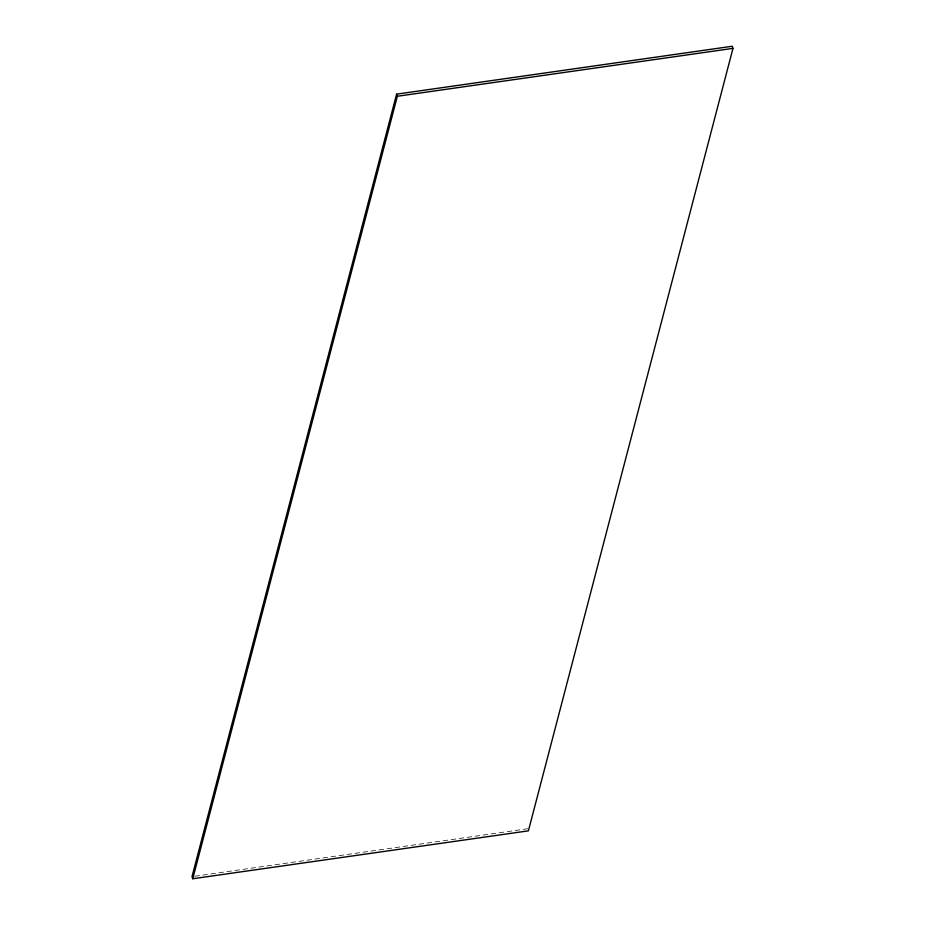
<?xml version="1.0" encoding="UTF-8"?>
<svg xmlns="http://www.w3.org/2000/svg" width="925" height="925" viewBox="0 0 925 925"><rect width="100%" height="100%" fill="white"/><g stroke="black" fill="none" stroke-linecap="round" stroke-linejoin="round"><path stroke-width="0.69" stroke-dasharray="4.62 3.47" d="M194.886 876.229L527.666 828.731"/><path stroke-width="1.39" d="M396.605 94.153L192.018 876.634L192.758 878.75L528.395 830.847L732.982 48.366L732.242 46.25L396.605 94.153L397.334 96.269L192.758 878.75M397.334 96.269L732.982 48.366"/></g></svg>
